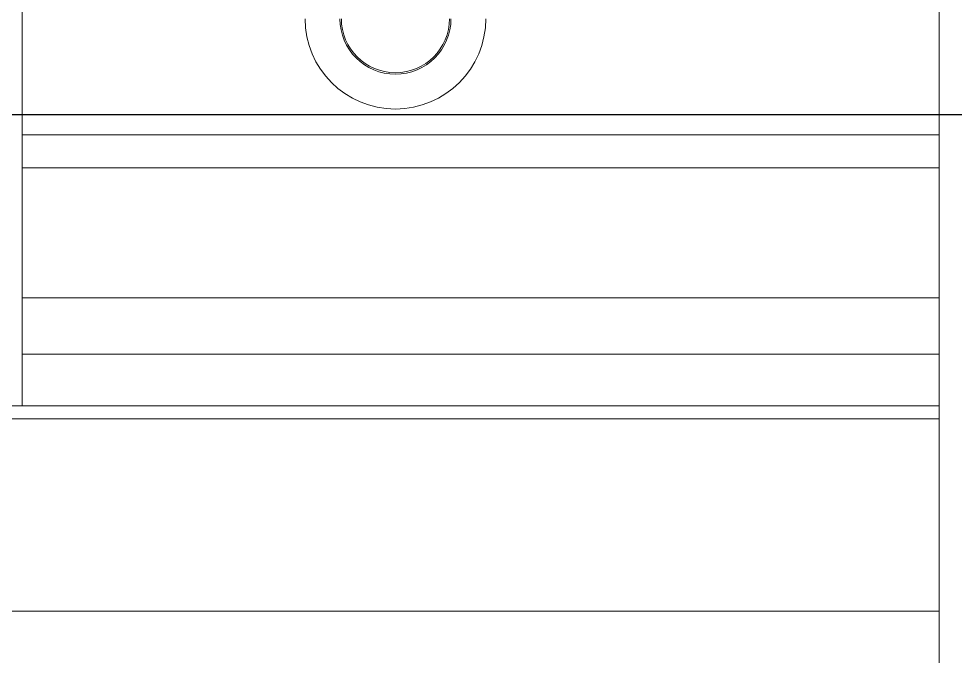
# Model space of a CAD drawing. Header units: millimetres. Extents: x 2509 to 128734, y 2492 to 91667.
# Drawn here: x 92602.1 to 92674.7, y 72092.7 to 72142.1 of the extents above; entities that cross this region are included whole.
import ezdxf

# ---------------------------------------------------------------- set-up
doc = ezdxf.new("R2010")
doc.units = ezdxf.units.MM
doc.layers.add('SSH_搬运系统', color=7, linetype='Continuous')
doc.layers.add('规划设计-立库系统-链式输送机', color=5, linetype='Continuous')
doc.styles.add('标注', font='msyh.ttf', dxfattribs={"height": 20})

# ---------------------------------------------------------------- blocks, each defined once
blk = doc.blocks.new('SSH_机械臂')
at = {"layer": 'SSH_搬运系统', "lineweight": 15}
for p, q in [((1746.873, 3161.643, 0), (1446.873, 3161.643, 0)), ((1510.973, 2914.143, 0), (1510.973, 3161.643, 0)), ((1525.873, 3161.643, 0), (1510.973, 3161.643, 0)), ((1525.873, 2914.143, 0), (1525.873, 3161.643, 0)), ((1526.873, 2914.143, 0), (1526.873, 3161.643, 0)), ((1530.873, 3090.643, 0), (1530.873, 3161.643, 0)), ((1535.241, 3090.643, 0), (1535.241, 3161.643, 0)), ((1545.325, 3090.643, 0), (1545.325, 3161.643, 0)), ((1547.873, 3090.643, 0), (1547.873, 3161.643, 0)), ((1526.873, 3090.643, 0), (1585.873, 3090.643, 0))]:
    blk.add_line(p, q, dxfattribs=at)
for radius in [7, 4.3, 4.188]:
    blk.add_arc((1556.873, 3119.543, 0), radius, 90, 270, dxfattribs=at)
blk = doc.blocks.new('*U166')
at = {"layer": '规划设计-立库系统-链式输送机', "color": 1}
blk.add_line((-15.845, 0), (1812.106, 0), dxfattribs=at)
at = {"layer": '规划设计-立库系统-链式输送机', "color": 0, "style": '标注'}
for tag, p in [('编号', (313.894, 142.407)), ('设备高度', (311.174, -149.648))]:
    blk.add_attdef(tag, p, '', height=50, dxfattribs=at)

msp = doc.modelspace()

# ---------------------------------------------------------------- block references
at = {"layer": 'SSH_搬运系统', "xscale": -1, "rotation": 270}
msp.add_blockref('SSH_机械臂', (89511.768, 70585.224, 0), dxfattribs=at)
at = {"layer": '规划设计-立库系统-链式输送机', "xscale": -1}
msp.add_blockref('*U166', (93094.266, 72134.656), dxfattribs=at)

doc.saveas('drawing.dxf')
